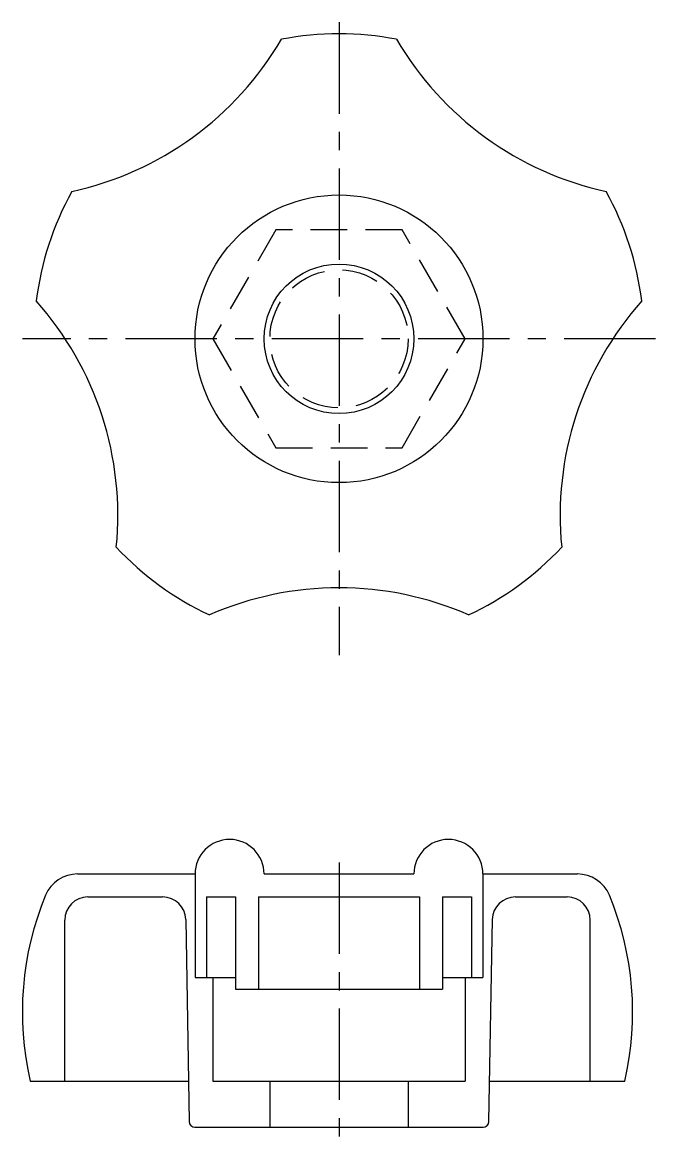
# Model space of a CAD drawing. Extents: x 10 to 165, y 10 to 158.
# Drawn here: x 110.5 to 165.5, y 60.8 to 157.8 of the extents above; entities outside this region: 2.
import ezdxf

# ---------------------------------------------------------------- set-up
doc = ezdxf.new("R2010")
doc.units = 0
doc.header["$LTSCALE"] = 0.25
doc.linetypes.add('CENTER', pattern=[50.8, 31.75, -6.35, 6.35, -6.35])
doc.linetypes.add('DASHED', pattern=[19.05, 12.7, -6.35])
doc.layers.get('0').update_dxf_attribs({"linetype": 'CONTINUOUS'})
doc.layers.add('CENTER', color=1, linetype='CENTER')

msp = doc.modelspace()

# ---------------------------------------------------------------- linework, layer by layer
at = {"color": 3, "linetype": 'DASHED'}
for p, q in [((132.49, 139.814), (127.015, 130.331)), ((143.44, 139.814), (132.49, 139.814)), ((148.915, 130.331), (143.44, 139.814)), ((127.015, 130.331), (132.49, 120.848)), ((143.44, 120.848), (148.915, 130.331)), ((132.49, 120.848), (143.44, 120.848))]:
    msp.add_line(p, q, dxfattribs=at)
at = {"linetype": 'CONTINUOUS'}
for p, q in [((115.257, 83.828), (125.465, 83.828)), ((131.465, 83.828), (144.465, 83.828)), ((150.465, 83.828), (158.673, 83.828)), ((130.965, 81.828), (144.965, 81.828)), ((124.649, 79.88), (124.952, 62.315)), ((150.978, 62.315), (151.281, 79.88)), ((128.965, 73.828), (146.965, 73.828)), ((111.153, 65.828), (124.86, 65.828)), ((127.015, 65.828), (148.915, 65.828)), ((151.07, 65.828), (162.777, 65.828)), ((125.452, 61.828), (150.478, 61.828))]:
    msp.add_line(p, q, dxfattribs=at)
for p, q in [((117.809, 83.828), (117.809, 83.828)), ((120.361, 83.828), (120.361, 83.828)), ((125.465, 83.828), (125.465, 74.828)), ((150.465, 83.828), (150.465, 74.828)), ((116.153, 81.828), (122.65, 81.828)), ((126.465, 81.828), (126.465, 74.828)), ((126.465, 81.828), (128.965, 81.828)), ((128.965, 81.828), (128.965, 73.828)), ((130.965, 81.828), (130.965, 73.828)), ((144.965, 81.828), (144.965, 73.828)), ((146.965, 81.828), (149.465, 81.828)), ((146.965, 81.828), (146.965, 73.828)), ((149.465, 81.828), (149.465, 74.828)), ((153.28, 81.828), (157.777, 81.828)), ((114.153, 65.828), (114.153, 79.828)), ((159.777, 65.828), (159.777, 79.828)), ((125.465, 74.828), (128.965, 74.828)), ((127.015, 74.828), (127.015, 65.828)), ((146.965, 74.828), (150.465, 74.828)), ((148.915, 74.828), (148.915, 65.828)), ((131.965, 65.828), (131.965, 61.828)), ((143.965, 65.828), (143.965, 61.828))]:
    msp.add_line(p, q)
for radius in [12.5, 6.5]:
    msp.add_circle((137.965, 130.331), radius, dxfattribs=at)
at = {"color": 3, "linetype": 'DASHED'}
msp.add_circle((137.965, 130.331), 6, dxfattribs=at)
at = {"linetype": 'CONTINUOUS'}
for centre, radius, start, end in [((108.792, 170.485), 28, 282.30689, 329.69311), ((137.965, 130.331), 26.5, 79.12428, 100.87572), ((167.138, 170.485), 28, 210.30689, 257.69311), ((137.965, 130.331), 26.5, 151.12428, 172.87572), ((137.965, 130.331), 26.5, 7.12428, 28.87572), ((90.761, 114.994), 28, 354.30689, 41.69311), ((185.168, 114.994), 28, 138.30689, 185.69311), ((137.965, 130.331), 26.5, 223.12428, 244.87572), ((137.965, 130.331), 26.5, 295.12428, 316.87572), ((137.965, 80.698), 28, 66.30689, 113.69311), ((125.452, 62.328), 0.5, 181.5, 270), ((150.478, 62.328), 0.5, 270, 358.5)]:
    msp.add_arc(centre, radius, start, end, dxfattribs=at)
for centre, radius, start, end in [((128.465, 83.828), 3, 0, 180), ((147.465, 83.828), 3, 0, 180), ((115.257, 80.828), 3, 90, 157.48169), ((158.673, 80.828), 3, 22.51831, 90), ((136.965, 71.828), 26.5, 157.48169, 193.0861), ((116.153, 79.828), 2, 90, 180), ((122.65, 79.828), 2, 1.50001, 90), ((153.28, 79.828), 2, 90, 178.49999), ((157.777, 79.828), 2, 0, 90), ((136.965, 71.828), 26.5, 346.9139, 22.51831)]:
    msp.add_arc(centre, radius, start, end)
at = {"layer": 'CENTER', "color": 1, "linetype": 'CENTER'}
for p, q in [((137.965, 157.831), (137.965, 102.831)), ((165.465, 130.331), (110.465, 130.331)), ((137.965, 84.828), (137.965, 60.828))]:
    msp.add_line(p, q, dxfattribs=at)

# ---------------------------------------------------------------- texts
at = {"color": 7, "linetype": 'CONTINUOUS'}
for p in [(10, 25), (10, 10)]:
    msp.add_text('SKN12', height=4, dxfattribs=at).set_placement(p)

doc.saveas('drawing.dxf')
